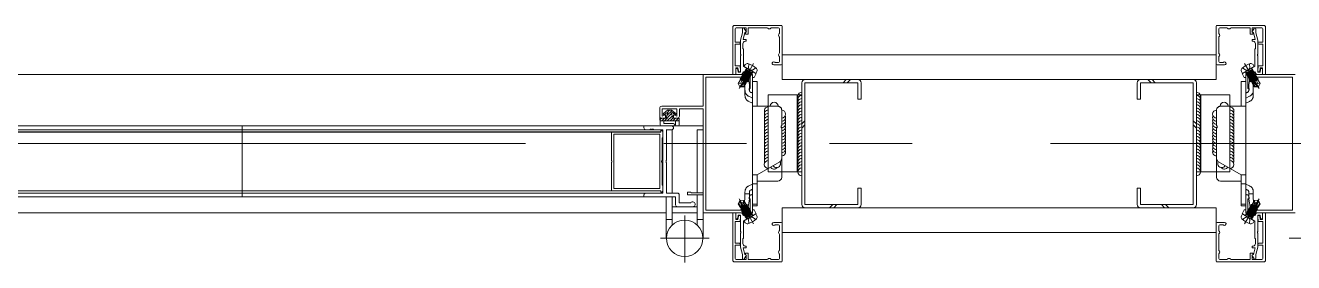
# Model space of a CAD drawing. Units: millimetres at full size. Extents: x -22551 to 92397, y -19340 to 14894.
# Drawn here: x -16657 to -16014, y -746 to -626 of the extents above; entities that cross this region are included whole.
import ezdxf

# ---------------------------------------------------------------- set-up
doc = ezdxf.new("R2010")
doc.units = ezdxf.units.MM
doc.header["$LTSCALE"] = 70
doc.linetypes.add('DASHED3', pattern=[4, 3, -1])
doc.linetypes.add('DOUBLE_CHAIN1', pattern=[8.8, 5, -1, 0.6, -0.6, 0.6, -1])
doc.layers.add('2-0_通芯', color=7, linetype='Continuous', lineweight=15)

# ---------------------------------------------------------------- blocks, each defined once
blk = doc.blocks.new('グループ部品-125')
at = {"layer": '2-0_通芯'}
for p, q in [((-16273.39, -653.2), (-16273.39, -626.2)), ((-16053.39, -653.2), (-16053.39, -626.2)), ((-16273.39, -640.7), (-16053.39, -640.7)), ((-16292.72, -646.55), (-16292.08, -645.63)), ((-16286.66, -650.05), (-16292.72, -646.55)), ((-16292.41, -649.05), (-16292.5, -649.21)), ((-16292.15, -648.6), (-16291.93, -648.98)), ((-16292.15, -648.6), (-16288.37, -649.97)), ((-16291.97, -649.05), (-16291.93, -648.98)), ((-16291.97, -649.05), (-16288.85, -650.05)), ((-16288.81, -649.97), (-16291.93, -648.98)), ((-16291.8, -647.99), (-16291.58, -648.37)), ((-16288.33, -649.9), (-16291.75, -647.92)), ((-16291.62, -648.45), (-16291.58, -648.37)), ((-16290.21, -648.81), (-16291.58, -648.37)), ((-16291.44, -647.87), (-16291.54, -648.04)), ((-16290.27, -649.31), (-16287.81, -645.05)), ((-16286.66, -650.05), (-16286.18, -649.03)), ((-16277.64, -645.7), (-16273.89, -645.7)), ((-16049.14, -645.7), (-16052.89, -645.7)), ((-16040.12, -650.05), (-16040.6, -649.03)), ((-16040.12, -650.05), (-16034.06, -646.55)), ((-16036.51, -649.31), (-16038.97, -645.05)), ((-16038.45, -649.9), (-16035.03, -647.92)), ((-16034.63, -648.6), (-16038.41, -649.97)), ((-16037.97, -649.97), (-16034.85, -648.98)), ((-16034.81, -649.05), (-16037.93, -650.05)), ((-16036.57, -648.81), (-16035.2, -648.37)), ((-16035.34, -647.87), (-16035.24, -648.04)), ((-16034.98, -647.99), (-16035.2, -648.37)), ((-16035.16, -648.45), (-16035.2, -648.37)), ((-16034.63, -648.6), (-16034.85, -648.98)), ((-16034.81, -649.05), (-16034.85, -648.98)), ((-16034.06, -646.55), (-16034.7, -645.63)), ((-16034.37, -649.05), (-16034.28, -649.21)), ((-16313.29, -650.7), (-16688.39, -650.7)), ((-16313.39, -650.7), (-16313.39, -666.7)), ((-16288.39, -650.7), (-16313.39, -650.7)), ((-16311.99, -652), (-16289.49, -652)), ((-16311.99, -719.4), (-16311.99, -652)), ((-16294.47, -653.28), (-16295.61, -655.26)), ((-16295.61, -655.26), (-16294.82, -656.89)), ((-16294.35, -654.97), (-16295.57, -655.19)), ((-16291.87, -652.08), (-16295.15, -657.77)), ((-16294.51, -652.69), (-16294.6, -652.84)), ((-16294.6, -652.84), (-16294.38, -653.22)), ((-16294.6, -652.84), (-16291.97, -653.8)), ((-16294.51, -652.69), (-16294.07, -652.69)), ((-16291.84, -653.66), (-16294.51, -652.69)), ((-16292.58, -654.37), (-16294.47, -653.28)), ((-16294.42, -653.3), (-16294.38, -653.22)), ((-16292.13, -653.94), (-16294.38, -653.22)), ((-16294.16, -652.09), (-16294.25, -652.24)), ((-16294.25, -652.24), (-16294.03, -652.62)), ((-16294.25, -652.24), (-16290.47, -653.61)), ((-16294.16, -652.09), (-16293.72, -652.09)), ((-16290.38, -653.46), (-16294.16, -652.09)), ((-16294.07, -652.69), (-16294.03, -652.62)), ((-16294.07, -652.69), (-16290.95, -653.69)), ((-16290.91, -653.61), (-16294.03, -652.62)), ((-16293.94, -655.66), (-16291.74, -653.57)), ((-16293.81, -651.48), (-16293.9, -651.63)), ((-16293.9, -651.63), (-16293.68, -652.01)), ((-16293.9, -651.63), (-16290.12, -653)), ((-16293.81, -651.48), (-16293.37, -651.48)), ((-16290.03, -652.85), (-16293.81, -651.48)), ((-16293.72, -652.09), (-16293.68, -652.01)), ((-16293.72, -652.09), (-16290.6, -653.08)), ((-16290.56, -653), (-16293.68, -652.01)), ((-16293.46, -650.87), (-16293.55, -651.02)), ((-16293.55, -651.02), (-16293.33, -651.4)), ((-16293.55, -651.02), (-16289.77, -652.4)), ((-16293.46, -650.87), (-16293.02, -650.87)), ((-16289.68, -652.25), (-16293.46, -650.87)), ((-16293.37, -651.48), (-16293.33, -651.4)), ((-16293.37, -651.48), (-16290.25, -652.47)), ((-16290.21, -652.4), (-16293.33, -651.4)), ((-16293.11, -650.27), (-16293.2, -650.42)), ((-16293.2, -650.42), (-16292.98, -650.8)), ((-16293.2, -650.42), (-16289.42, -651.79)), ((-16293.11, -650.27), (-16292.67, -650.27)), ((-16289.33, -651.64), (-16293.11, -650.27)), ((-16293.02, -650.87), (-16292.98, -650.8)), ((-16293.02, -650.87), (-16289.9, -651.87)), ((-16289.86, -651.79), (-16292.98, -650.8)), ((-16292.85, -649.81), (-16292.63, -650.19)), ((-16292.67, -650.27), (-16292.63, -650.19)), ((-16292.67, -650.27), (-16289.55, -651.26)), ((-16292.67, -653.23), (-16290.4, -652.83)), ((-16292.5, -649.21), (-16292.28, -649.58)), ((-16292.5, -649.21), (-16288.72, -650.58)), ((-16292.32, -649.66), (-16292.28, -649.58)), ((-16289.16, -650.58), (-16292.28, -649.58)), ((-16291.61, -654.93), (-16291.87, -654.78)), ((-16291.65, -654.9), (-16291.26, -654.22)), ((-16291.42, -654), (-16290.82, -654.22)), ((-16291.37, -651.21), (-16290.77, -650.17)), ((-16290.73, -654.06), (-16291.33, -653.85)), ((-16290.95, -653.69), (-16290.91, -653.61)), ((-16290.73, -654.06), (-16290.95, -653.69)), ((-16290.47, -653.61), (-16290.91, -653.61)), ((-16290.73, -654.06), (-16290.82, -654.22)), ((-16290.6, -653.08), (-16290.56, -653)), ((-16290.38, -653.46), (-16290.6, -653.08)), ((-16290.12, -653), (-16290.56, -653)), ((-16290.38, -653.46), (-16290.47, -653.61)), ((-16290.25, -652.47), (-16290.21, -652.4)), ((-16290.03, -652.85), (-16290.25, -652.47)), ((-16289.77, -652.4), (-16290.21, -652.4)), ((-16290.03, -652.85), (-16290.12, -653)), ((-16289.9, -651.87), (-16289.86, -651.79)), ((-16289.68, -652.25), (-16289.9, -651.87)), ((-16289.42, -651.79), (-16289.86, -651.79)), ((-16289.68, -652.25), (-16289.77, -652.4)), ((-16289.55, -651.26), (-16289.51, -651.18)), ((-16289.33, -651.64), (-16289.55, -651.26)), ((-16289.49, -652), (-16289.49, -657.7)), ((-16289.33, -651.64), (-16289.42, -651.79)), ((-16289.2, -650.65), (-16289.16, -650.58)), ((-16288.98, -651.03), (-16289.2, -650.65)), ((-16288.72, -650.58), (-16289.16, -650.58)), ((-16288.85, -650.05), (-16288.81, -649.97)), ((-16288.63, -650.43), (-16288.85, -650.05)), ((-16288.37, -649.97), (-16288.81, -649.97)), ((-16288.63, -650.43), (-16288.72, -650.58)), ((-16288.44, -649.6), (-16288.54, -649.77)), ((-16288.39, -659.7), (-16288.39, -650.7)), ((-16288.33, -649.9), (-16288.37, -649.97)), ((-16273.39, -653.2), (-16053.39, -653.2)), ((-16263.39, -654.8), (-16263.39, -716.6)), ((-16234.99, -653.2), (-16261.79, -653.2)), ((-16242.49, -654.8), (-16240.89, -653.2)), ((-16240.37, -654.8), (-16238.77, -653.2)), ((-16233.39, -663.2), (-16233.39, -654.8)), ((-16093.39, -663.2), (-16093.39, -654.8)), ((-16091.79, -653.2), (-16064.99, -653.2)), ((-16086.41, -654.8), (-16088.01, -653.2)), ((-16084.29, -654.8), (-16085.89, -653.2)), ((-16063.39, -654.8), (-16063.39, -716.6)), ((-16038.45, -649.9), (-16038.41, -649.97)), ((-16038.41, -649.97), (-16037.97, -649.97)), ((-16038.39, -650.7), (-16013.39, -650.7)), ((-16038.39, -659.7), (-16038.39, -650.7)), ((-16038.34, -649.6), (-16038.24, -649.77)), ((-16038.15, -650.43), (-16037.93, -650.05)), ((-16038.15, -650.43), (-16038.06, -650.58)), ((-16034.28, -649.21), (-16038.06, -650.58)), ((-16038.06, -650.58), (-16037.62, -650.58)), ((-16037.93, -650.05), (-16037.97, -649.97)), ((-16037.8, -651.03), (-16037.58, -650.65)), ((-16037.62, -650.58), (-16034.5, -649.58)), ((-16037.58, -650.65), (-16037.62, -650.58)), ((-16037.45, -651.64), (-16033.67, -650.27)), ((-16037.45, -651.64), (-16037.23, -651.26)), ((-16037.45, -651.64), (-16037.36, -651.79)), ((-16033.58, -650.42), (-16037.36, -651.79)), ((-16037.36, -651.79), (-16036.92, -651.79)), ((-16037.29, -652), (-16037.29, -657.7)), ((-16014.79, -652), (-16037.29, -652)), ((-16037.23, -651.26), (-16037.27, -651.18)), ((-16034.11, -650.27), (-16037.23, -651.26)), ((-16037.1, -652.25), (-16033.32, -650.87)), ((-16037.1, -652.25), (-16036.88, -651.87)), ((-16037.1, -652.25), (-16037.01, -652.4)), ((-16033.23, -651.02), (-16037.01, -652.4)), ((-16037.01, -652.4), (-16036.57, -652.4)), ((-16036.92, -651.79), (-16033.8, -650.8)), ((-16036.88, -651.87), (-16036.92, -651.79)), ((-16033.76, -650.87), (-16036.88, -651.87)), ((-16036.75, -652.85), (-16032.97, -651.48)), ((-16036.75, -652.85), (-16036.53, -652.47)), ((-16036.75, -652.85), (-16036.66, -653)), ((-16032.88, -651.63), (-16036.66, -653)), ((-16036.66, -653), (-16036.22, -653)), ((-16036.57, -652.4), (-16033.45, -651.4)), ((-16036.53, -652.47), (-16036.57, -652.4)), ((-16033.41, -651.48), (-16036.53, -652.47)), ((-16036.4, -653.46), (-16032.62, -652.09)), ((-16036.4, -653.46), (-16036.18, -653.08)), ((-16036.4, -653.46), (-16036.31, -653.61)), ((-16034.11, -653.23), (-16036.38, -652.83)), ((-16032.53, -652.24), (-16036.31, -653.61)), ((-16036.31, -653.61), (-16035.87, -653.61)), ((-16036.22, -653), (-16033.1, -652.01)), ((-16036.18, -653.08), (-16036.22, -653)), ((-16033.06, -652.09), (-16036.18, -653.08)), ((-16036.05, -654.06), (-16035.83, -653.69)), ((-16036.05, -654.06), (-16035.45, -653.85)), ((-16036.05, -654.06), (-16035.96, -654.22)), ((-16035.41, -651.21), (-16036.01, -650.17)), ((-16035.36, -654), (-16035.96, -654.22)), ((-16035.87, -653.61), (-16032.75, -652.62)), ((-16035.83, -653.69), (-16035.87, -653.61)), ((-16032.71, -652.69), (-16035.83, -653.69)), ((-16035.13, -654.9), (-16035.52, -654.22)), ((-16035.17, -654.93), (-16034.91, -654.78)), ((-16032.84, -655.66), (-16035.04, -653.57)), ((-16034.94, -653.66), (-16032.27, -652.69)), ((-16034.91, -652.08), (-16031.62, -657.77)), ((-16032.18, -652.84), (-16034.8, -653.8)), ((-16034.65, -653.94), (-16032.4, -653.22)), ((-16034.28, -649.21), (-16034.5, -649.58)), ((-16034.46, -649.66), (-16034.5, -649.58)), ((-16034.2, -654.37), (-16032.31, -653.28)), ((-16033.93, -649.81), (-16034.15, -650.19)), ((-16034.11, -650.27), (-16034.15, -650.19)), ((-16033.67, -650.27), (-16034.11, -650.27)), ((-16033.58, -650.42), (-16033.8, -650.8)), ((-16033.76, -650.87), (-16033.8, -650.8)), ((-16033.32, -650.87), (-16033.76, -650.87)), ((-16033.67, -650.27), (-16033.58, -650.42)), ((-16033.23, -651.02), (-16033.45, -651.4)), ((-16033.41, -651.48), (-16033.45, -651.4)), ((-16032.97, -651.48), (-16033.41, -651.48)), ((-16033.32, -650.87), (-16033.23, -651.02)), ((-16032.88, -651.63), (-16033.1, -652.01)), ((-16033.06, -652.09), (-16033.1, -652.01)), ((-16032.62, -652.09), (-16033.06, -652.09)), ((-16032.97, -651.48), (-16032.88, -651.63)), ((-16032.53, -652.24), (-16032.75, -652.62)), ((-16032.71, -652.69), (-16032.75, -652.62)), ((-16032.27, -652.69), (-16032.71, -652.69)), ((-16032.62, -652.09), (-16032.53, -652.24)), ((-16032.43, -654.97), (-16031.2, -655.19)), ((-16032.18, -652.84), (-16032.4, -653.22)), ((-16032.36, -653.3), (-16032.4, -653.22)), ((-16032.31, -653.28), (-16031.17, -655.26)), ((-16032.27, -652.69), (-16032.18, -652.84)), ((-16031.17, -655.26), (-16031.96, -656.89)), ((-16014.79, -719.4), (-16014.79, -652)), ((-16293.94, -655.66), (-16294.82, -656.89)), ((-16294.56, -657.04), (-16294.82, -656.89)), ((-16294.38, -656.72), (-16294.56, -657.04)), ((-16292.75, -656.91), (-16294.56, -657.04)), ((-16292.92, -656.59), (-16294.38, -656.72)), ((-16290.04, -657.7), (-16290.04, -658.57)), ((-16289.49, -657.7), (-16290.04, -657.7)), ((-16290.04, -658.57), (-16289.39, -659.7)), ((-16289.39, -659.7), (-16288.39, -659.7)), ((-16263.39, -700.02), (-16263.39, -661.02)), ((-16063.39, -700.02), (-16063.39, -661.02)), ((-16037.39, -659.7), (-16038.39, -659.7)), ((-16036.74, -658.57), (-16037.39, -659.7)), ((-16037.29, -657.7), (-16036.74, -657.7)), ((-16036.74, -657.7), (-16036.74, -658.57)), ((-16034.02, -656.91), (-16032.22, -657.04)), ((-16033.86, -656.59), (-16032.4, -656.72)), ((-16032.84, -655.66), (-16031.96, -656.89)), ((-16032.4, -656.72), (-16032.22, -657.04)), ((-16032.22, -657.04), (-16031.96, -656.89)), ((-16335.39, -667.7), (-16335.39, -671.7)), ((-16313.39, -666.7), (-16334.39, -666.7)), ((-16334.09, -668), (-16326.69, -668)), ((-16334.09, -671.7), (-16334.09, -668)), ((-16326.69, -668), (-16326.69, -671.7)), ((-16325.39, -668), (-16313.39, -668)), ((-16325.39, -671.7), (-16325.39, -668)), ((-16313.39, -668), (-16313.39, -710.6)), ((-16288.39, -663), (-16288.39, -662.7)), ((-16038.39, -663), (-16038.39, -662.7)), ((-16335.39, -673.7), (-16335.39, -671.7)), ((-16332.19, -672.7), (-16335.19, -672.7)), ((-16334.4, -672.7), (-16335.19, -673.49)), ((-16335.19, -672.7), (-16335.19, -676.2)), ((-16335.19, -674.1), (-16325.59, -674.1)), ((-16332.99, -672.7), (-16334.39, -674.1)), ((-16334.39, -672.7), (-16332.39, -672.7)), ((-16332.39, -671.08), (-16334.09, -671.7)), ((-16333.48, -670.37), (-16331.39, -668.7)), ((-16333.39, -675.3), (-16333.39, -674.1)), ((-16331.85, -670.05), (-16333.13, -670.86)), ((-16329.35, -670.48), (-16332.97, -674.1)), ((-16332.39, -672.7), (-16332.39, -671.08)), ((-16332.19, -672.7), (-16331.41, -670.4)), ((-16329.16, -668.88), (-16331.78, -671.5)), ((-16330.4, -668.7), (-16331.7, -670)), ((-16328.99, -671.53), (-16331.56, -674.1)), ((-16329.39, -668.7), (-16331.39, -668.7)), ((-16328.63, -672.59), (-16330.14, -674.1)), ((-16327.3, -670.37), (-16329.39, -668.7)), ((-16328.93, -670.05), (-16327.65, -670.86)), ((-16328.38, -669.51), (-16328.92, -670.05)), ((-16327.33, -672.7), (-16328.73, -674.1)), ((-16328.39, -671.08), (-16328.39, -672.7)), ((-16326.69, -671.7), (-16328.39, -671.08)), ((-16328.39, -672.7), (-16326.39, -672.7)), ((-16327.59, -670.14), (-16328.05, -670.6)), ((-16327.39, -674.1), (-16327.39, -676.2)), ((-16325.91, -672.7), (-16327.31, -674.1)), ((-16325.59, -673.79), (-16325.9, -674.1)), ((-16325.59, -676.2), (-16325.59, -672.7)), ((-16263.39, -675.7), (-16261.79, -674.1)), ((-16063.39, -675.7), (-16064.99, -674.1)), ((-16313.39, -676.7), (-16688.39, -676.7)), ((-16334.19, -678.65), (-16688.39, -678.65)), ((-16334.93, -679.7), (-16688.39, -679.7)), ((-16335.19, -679.85), (-16688.39, -679.85)), ((-16546.99, -676.7), (-16546.99, -712.7)), ((-16343.09, -676.7), (-16546.89, -676.7)), ((-16359.89, -679.85), (-16359.89, -694.4)), ((-16334.89, -679.85), (-16359.89, -679.85)), ((-16358.69, -680.95), (-16335.39, -680.95)), ((-16358.69, -708.45), (-16358.69, -680.95)), ((-16335.39, -680.95), (-16335.39, -708.45)), ((-16334.89, -679.05), (-16334.89, -679.85)), ((-16334.39, -679.05), (-16334.89, -679.05)), ((-16328.49, -676.7), (-16334.69, -676.7)), ((-16333.89, -679.55), (-16334.39, -679.05)), ((-16333.89, -682.55), (-16333.89, -679.55)), ((-16333.19, -675.5), (-16328.49, -675.5)), ((-16329.09, -678.7), (-16332.09, -678.7)), ((-16329.09, -678.7), (-16329.09, -710.9)), ((-16326.89, -676.7), (-16326.09, -676.7)), ((-16316.39, -678.7), (-16316.39, -710.6)), ((-16313.39, -678.7), (-16316.39, -678.7)), ((-16313.39, -733.7), (-16313.39, -676.7)), ((-16273.59, -677.91), (-16273.59, -693.18)), ((-16263.39, -677.82), (-16261.79, -676.22)), ((-16063.39, -677.82), (-16064.99, -676.22)), ((-16053.19, -677.91), (-16053.19, -693.18)), ((-16334.19, -682.85), (-16333.89, -682.55)), ((-16334.19, -694.4), (-16334.19, -682.85)), ((-16359.89, -694.4), (-16359.59, -694.4)), ((-16359.89, -695), (-16359.89, -709.55)), ((-16359.59, -695), (-16359.89, -695)), ((-16359.59, -694.4), (-16359.59, -695)), ((-16334.49, -694.4), (-16334.19, -694.4)), ((-16334.49, -695), (-16334.49, -694.4)), ((-16334.19, -695), (-16334.49, -695)), ((-16334.19, -706.55), (-16334.19, -695)), ((-16333.89, -706.85), (-16334.19, -706.55)), ((-16333.89, -709.85), (-16333.89, -706.85)), ((-16288.39, -701.4), (-16288.39, -701.7)), ((-16038.39, -701.4), (-16038.39, -701.7)), ((-16335.19, -709.55), (-16688.39, -709.55)), ((-16335.19, -709.7), (-16688.39, -709.7)), ((-16688.39, -710.75), (-16334.19, -710.75)), ((-16688.39, -712.7), (-16332.09, -712.7)), ((-16343.09, -712.7), (-16546.89, -712.7)), ((-16359.89, -709.55), (-16334.89, -709.55)), ((-16335.39, -708.45), (-16358.69, -708.45)), ((-16334.89, -709.55), (-16334.89, -710.35)), ((-16334.89, -710.35), (-16334.39, -710.35)), ((-16334.39, -710.35), (-16333.89, -709.85)), ((-16332.09, -712.7), (-16332.09, -733.7)), ((-16329.09, -712.7), (-16329.09, -726.97)), ((-16321.39, -710.3), (-16321.39, -711.7)), ((-16319.69, -710.3), (-16321.39, -710.3)), ((-16321.39, -711.7), (-16313.39, -711.7)), ((-16319.39, -710.6), (-16319.69, -710.3)), ((-16313.39, -710.6), (-16319.39, -710.6)), ((-16316.39, -711.7), (-16316.39, -726.97)), ((-16313.39, -711.7), (-16313.39, -720.7)), ((-16289.39, -711.7), (-16290.04, -712.83)), ((-16290.04, -712.83), (-16290.04, -713.7)), ((-16288.39, -711.35), (-16289.89, -712.06)), ((-16288.39, -711.7), (-16289.39, -711.7)), ((-16288.39, -708.77), (-16289.31, -709.2)), ((-16288.39, -712.18), (-16288.39, -711.47)), ((-16288.39, -720.7), (-16288.39, -711.7)), ((-16286.09, -708.7), (-16286.09, -716.3)), ((-16040.69, -708.7), (-16040.69, -716.3)), ((-16038.39, -708.77), (-16037.47, -709.2)), ((-16038.39, -711.35), (-16036.89, -712.06)), ((-16038.39, -712.18), (-16038.39, -711.47)), ((-16038.39, -711.7), (-16037.39, -711.7)), ((-16038.39, -720.7), (-16038.39, -711.7)), ((-16037.39, -711.7), (-16036.74, -712.83)), ((-16036.74, -712.83), (-16036.74, -713.7)), ((-16318.65, -717.7), (-16326.4, -717.7)), ((-16289.49, -719.4), (-16311.99, -719.4)), ((-16295.61, -716.14), (-16294.82, -714.52)), ((-16295.26, -716.16), (-16294.64, -714.83)), ((-16291.87, -719.32), (-16295.15, -713.64)), ((-16294.82, -714.52), (-16294.56, -714.37)), ((-16294.64, -714.83), (-16294.82, -714.52)), ((-16293.94, -715.74), (-16294.56, -714.37)), ((-16292.75, -714.49), (-16294.56, -714.37)), ((-16294.47, -718.12), (-16294.21, -717.97)), ((-16294.43, -718.1), (-16294.03, -718.79)), ((-16293.76, -718.75), (-16294.25, -719.16)), ((-16294.16, -719.32), (-16294.25, -719.16)), ((-16294.16, -719.32), (-16293.67, -718.9)), ((-16294.16, -719.32), (-16293.72, -719.32)), ((-16293.94, -715.74), (-16293.23, -718.69)), ((-16290.82, -717.19), (-16293.9, -719.77)), ((-16293.9, -719.77), (-16293.68, -719.39)), ((-16293.81, -719.92), (-16293.9, -719.77)), ((-16293.81, -719.92), (-16290.73, -717.34)), ((-16291.3, -717.11), (-16293.72, -719.32)), ((-16293.72, -719.32), (-16293.68, -719.39)), ((-16293.68, -719.39), (-16291.26, -717.19)), ((-16290.47, -717.79), (-16293.55, -720.38)), ((-16293.5, -717.56), (-16291.61, -716.47)), ((-16293.46, -720.53), (-16290.38, -717.94)), ((-16290.95, -717.72), (-16293.37, -719.92)), ((-16293.35, -718.17), (-16291.61, -716.58)), ((-16293.33, -720), (-16290.91, -717.79)), ((-16291.17, -716.58), (-16293.31, -718.37)), ((-16293.26, -718.56), (-16291.08, -716.73)), ((-16290.12, -718.4), (-16293.2, -720.98)), ((-16293.13, -715.74), (-16292.72, -714.56)), ((-16293.11, -721.13), (-16290.03, -718.55)), ((-16290.6, -718.32), (-16293.02, -720.53)), ((-16290.71, -718.57), (-16292.98, -718.17)), ((-16292.98, -720.6), (-16290.56, -718.4)), ((-16289.77, -719), (-16292.85, -721.59)), ((-16292.76, -721.74), (-16289.68, -719.16)), ((-16291.61, -716.47), (-16292.75, -714.49)), ((-16290.25, -718.93), (-16292.67, -721.13)), ((-16292.63, -721.21), (-16290.21, -719)), ((-16289.9, -719.53), (-16292.32, -721.74)), ((-16291.65, -716.5), (-16291.61, -716.58)), ((-16291.17, -716.58), (-16291.61, -716.58)), ((-16291.08, -716.73), (-16291.3, -717.11)), ((-16291.3, -717.11), (-16291.26, -717.19)), ((-16290.82, -717.19), (-16291.26, -717.19)), ((-16291.08, -716.73), (-16291.17, -716.58)), ((-16290.73, -717.34), (-16290.95, -717.72)), ((-16290.95, -717.72), (-16290.91, -717.79)), ((-16290.47, -717.79), (-16290.91, -717.79)), ((-16290.73, -717.34), (-16290.82, -717.19)), ((-16290.38, -717.94), (-16290.6, -718.32)), ((-16290.6, -718.32), (-16290.56, -718.4)), ((-16290.12, -718.4), (-16290.56, -718.4)), ((-16290.38, -717.94), (-16290.47, -717.79)), ((-16290.03, -718.55), (-16290.25, -718.93)), ((-16290.25, -718.93), (-16290.21, -719)), ((-16289.77, -719), (-16290.21, -719)), ((-16290.03, -718.55), (-16290.12, -718.4)), ((-16290.04, -713.7), (-16289.49, -713.7)), ((-16289.68, -719.16), (-16289.9, -719.53)), ((-16289.9, -719.53), (-16289.86, -719.61)), ((-16289.42, -719.61), (-16289.86, -719.61)), ((-16289.68, -719.16), (-16289.77, -719)), ((-16289.49, -713.7), (-16289.49, -719.4)), ((-16273.39, -718.2), (-16273.39, -745.2)), ((-16273.39, -718.2), (-16053.39, -718.2)), ((-16261.79, -718.2), (-16234.99, -718.2)), ((-16249.32, -718.2), (-16247.72, -716.6)), ((-16247.2, -718.2), (-16245.6, -716.6)), ((-16064.99, -718.2), (-16091.79, -718.2)), ((-16079.58, -718.2), (-16081.18, -716.6)), ((-16077.46, -718.2), (-16079.06, -716.6)), ((-16053.39, -718.2), (-16053.39, -745.2)), ((-16037.36, -719.61), (-16036.92, -719.61)), ((-16037.29, -713.7), (-16037.29, -719.4)), ((-16036.74, -713.7), (-16037.29, -713.7)), ((-16037.29, -719.4), (-16014.79, -719.4)), ((-16037.1, -719.16), (-16037.01, -719)), ((-16037.1, -719.16), (-16036.88, -719.53)), ((-16034.02, -721.74), (-16037.1, -719.16)), ((-16037.01, -719), (-16036.57, -719)), ((-16037.01, -719), (-16033.93, -721.59)), ((-16036.88, -719.53), (-16036.92, -719.61)), ((-16036.88, -719.53), (-16034.46, -721.74)), ((-16036.75, -718.55), (-16036.66, -718.4)), ((-16036.75, -718.55), (-16036.53, -718.93)), ((-16033.67, -721.13), (-16036.75, -718.55)), ((-16036.66, -718.4), (-16036.22, -718.4)), ((-16036.66, -718.4), (-16033.58, -720.98)), ((-16036.53, -718.93), (-16036.57, -719)), ((-16034.15, -721.21), (-16036.57, -719)), ((-16036.53, -718.93), (-16034.11, -721.13)), ((-16036.4, -717.94), (-16036.31, -717.79)), ((-16036.4, -717.94), (-16036.18, -718.32)), ((-16033.32, -720.53), (-16036.4, -717.94)), ((-16036.31, -717.79), (-16035.87, -717.79)), ((-16036.31, -717.79), (-16033.23, -720.38)), ((-16036.18, -718.32), (-16036.22, -718.4)), ((-16033.8, -720.6), (-16036.22, -718.4)), ((-16036.18, -718.32), (-16033.76, -720.53)), ((-16036.07, -718.57), (-16033.8, -718.17)), ((-16036.05, -717.34), (-16035.96, -717.19)), ((-16036.05, -717.34), (-16035.83, -717.72)), ((-16032.97, -719.92), (-16036.05, -717.34)), ((-16035.96, -717.19), (-16035.52, -717.19)), ((-16035.96, -717.19), (-16032.88, -719.77)), ((-16035.83, -717.72), (-16035.87, -717.79)), ((-16033.45, -720), (-16035.87, -717.79)), ((-16035.83, -717.72), (-16033.41, -719.92)), ((-16035.7, -716.73), (-16035.61, -716.58)), ((-16035.7, -716.73), (-16035.48, -717.11)), ((-16033.52, -718.56), (-16035.7, -716.73)), ((-16035.61, -716.58), (-16035.17, -716.58)), ((-16035.61, -716.58), (-16033.47, -718.37)), ((-16035.48, -717.11), (-16035.52, -717.19)), ((-16033.1, -719.39), (-16035.52, -717.19)), ((-16035.48, -717.11), (-16033.06, -719.32)), ((-16035.17, -716.47), (-16034.02, -714.49)), ((-16033.28, -717.56), (-16035.17, -716.47)), ((-16035.13, -716.5), (-16035.17, -716.58)), ((-16033.42, -718.17), (-16035.17, -716.58)), ((-16034.91, -719.32), (-16031.62, -713.64)), ((-16033.65, -715.74), (-16034.06, -714.56)), ((-16034.02, -714.49), (-16032.22, -714.37)), ((-16032.84, -715.74), (-16033.55, -718.69)), ((-16032.62, -719.32), (-16033.11, -718.9)), ((-16033.06, -719.32), (-16033.1, -719.39)), ((-16032.88, -719.77), (-16033.1, -719.39)), ((-16032.62, -719.32), (-16033.06, -719.32)), ((-16033.02, -718.75), (-16032.53, -719.16)), ((-16032.97, -719.92), (-16032.88, -719.77)), ((-16032.84, -715.74), (-16032.22, -714.37)), ((-16032.35, -718.1), (-16032.75, -718.79)), ((-16032.62, -719.32), (-16032.53, -719.16)), ((-16032.31, -718.12), (-16032.57, -717.97)), ((-16031.96, -714.52), (-16032.22, -714.37)), ((-16032.14, -714.83), (-16031.96, -714.52)), ((-16031.52, -716.16), (-16032.14, -714.83)), ((-16031.17, -716.14), (-16031.96, -714.52)), ((-16332.09, -720.7), (-16688.39, -720.7)), ((-16316.39, -720.7), (-16329.09, -720.7)), ((-16313.39, -720.7), (-16288.39, -720.7)), ((-16293.81, -719.92), (-16293.37, -719.92)), ((-16293.55, -720.38), (-16293.33, -720)), ((-16293.46, -720.53), (-16293.55, -720.38)), ((-16293.46, -720.53), (-16293.02, -720.53)), ((-16293.37, -719.92), (-16293.33, -720)), ((-16293.2, -720.98), (-16292.98, -720.6)), ((-16293.11, -721.13), (-16293.2, -720.98)), ((-16293.11, -721.13), (-16292.67, -721.13)), ((-16293.02, -720.53), (-16292.98, -720.6)), ((-16292.85, -721.59), (-16292.63, -721.21)), ((-16292.76, -721.74), (-16292.85, -721.59)), ((-16292.76, -721.74), (-16292.32, -721.74)), ((-16292.72, -724.85), (-16286.66, -721.35)), ((-16292.72, -724.85), (-16292.08, -725.77)), ((-16292.67, -721.13), (-16292.63, -721.21)), ((-16292.41, -722.35), (-16291.97, -722.35)), ((-16292.32, -721.74), (-16292.28, -721.82)), ((-16289.07, -720.22), (-16292.15, -722.8)), ((-16292.15, -722.8), (-16291.93, -722.42)), ((-16292.06, -722.95), (-16292.15, -722.8)), ((-16292.06, -722.95), (-16291.62, -722.95)), ((-16291.97, -722.35), (-16291.93, -722.42)), ((-16291.93, -722.42), (-16289.51, -720.22)), ((-16288.72, -720.82), (-16291.8, -723.41)), ((-16291.8, -723.41), (-16291.58, -723.03)), ((-16291.75, -723.48), (-16291.8, -723.41)), ((-16291.75, -723.48), (-16288.33, -721.5)), ((-16289.2, -720.75), (-16291.62, -722.95)), ((-16291.62, -722.95), (-16291.58, -723.03)), ((-16291.58, -723.03), (-16289.16, -720.82)), ((-16291.44, -723.53), (-16291.54, -723.36)), ((-16291.37, -720.19), (-16290.77, -721.23)), ((-16290.27, -722.09), (-16287.81, -726.35)), ((-16289.87, -722.39), (-16288.81, -721.43)), ((-16289.55, -720.14), (-16289.51, -720.22)), ((-16289.07, -720.22), (-16289.51, -720.22)), ((-16289.2, -720.75), (-16289.16, -720.82)), ((-16288.72, -720.82), (-16289.16, -720.82)), ((-16288.98, -720.37), (-16289.07, -720.22)), ((-16288.85, -721.35), (-16288.81, -721.43)), ((-16288.37, -721.43), (-16288.81, -721.43)), ((-16288.44, -721.8), (-16288.54, -721.63)), ((-16286.66, -721.35), (-16286.18, -722.37)), ((-16277.64, -725.7), (-16273.89, -725.7)), ((-16049.14, -725.7), (-16052.89, -725.7)), ((-16040.12, -721.35), (-16040.6, -722.37)), ((-16034.06, -724.85), (-16040.12, -721.35)), ((-16036.51, -722.09), (-16038.97, -726.35)), ((-16035.03, -723.48), (-16038.45, -721.5)), ((-16038.41, -721.43), (-16037.97, -721.43)), ((-16013.39, -720.7), (-16038.39, -720.7)), ((-16038.34, -721.8), (-16038.24, -721.63)), ((-16038.06, -720.82), (-16037.62, -720.82)), ((-16038.06, -720.82), (-16034.98, -723.41)), ((-16037.93, -721.35), (-16037.97, -721.43)), ((-16036.91, -722.39), (-16037.97, -721.43)), ((-16037.8, -720.37), (-16037.71, -720.22)), ((-16037.71, -720.22), (-16037.27, -720.22)), ((-16037.71, -720.22), (-16034.63, -722.8)), ((-16037.58, -720.75), (-16037.62, -720.82)), ((-16035.2, -723.03), (-16037.62, -720.82)), ((-16037.58, -720.75), (-16035.16, -722.95)), ((-16037.23, -720.14), (-16037.27, -720.22)), ((-16034.85, -722.42), (-16037.27, -720.22)), ((-16035.41, -720.19), (-16036.01, -721.23)), ((-16035.34, -723.53), (-16035.24, -723.36)), ((-16035.16, -722.95), (-16035.2, -723.03)), ((-16034.98, -723.41), (-16035.2, -723.03)), ((-16034.72, -722.95), (-16035.16, -722.95)), ((-16035.03, -723.48), (-16034.98, -723.41)), ((-16034.81, -722.35), (-16034.85, -722.42)), ((-16034.63, -722.8), (-16034.85, -722.42)), ((-16034.37, -722.35), (-16034.81, -722.35)), ((-16034.72, -722.95), (-16034.63, -722.8)), ((-16034.06, -724.85), (-16034.7, -725.77)), ((-16034.46, -721.74), (-16034.5, -721.82)), ((-16034.02, -721.74), (-16034.46, -721.74)), ((-16034.11, -721.13), (-16034.15, -721.21)), ((-16033.93, -721.59), (-16034.15, -721.21)), ((-16033.67, -721.13), (-16034.11, -721.13)), ((-16034.02, -721.74), (-16033.93, -721.59)), ((-16033.76, -720.53), (-16033.8, -720.6)), ((-16033.58, -720.98), (-16033.8, -720.6)), ((-16033.32, -720.53), (-16033.76, -720.53)), ((-16033.67, -721.13), (-16033.58, -720.98)), ((-16033.41, -719.92), (-16033.45, -720)), ((-16033.23, -720.38), (-16033.45, -720)), ((-16032.97, -719.92), (-16033.41, -719.92)), ((-16033.32, -720.53), (-16033.23, -720.38)), ((-16273.39, -730.7), (-16053.39, -730.7))]:
    blk.add_line(p, q, dxfattribs=at)
at = {"layer": '2-0_通芯', "linetype": 'DASHED3'}
for p, q in [((-16292.42, -654.64), (-16290.15, -654.24)), ((-16289.89, -655.74), (-16290.4, -652.83)), ((-16288.39, -654.2), (-16288.39, -717.2)), ((-16038.39, -654.2), (-16038.39, -717.2)), ((-16036.89, -655.74), (-16036.38, -652.83)), ((-16034.36, -654.64), (-16036.62, -654.24)), ((-16292.19, -661.3), (-16292.19, -658.76)), ((-16290.3, -661.69), (-16288.39, -662.6)), ((-16289.89, -658.71), (-16289.89, -655.74)), ((-16288.39, -660.05), (-16289.32, -659.61)), ((-16280.39, -661.02), (-16280.39, -700.02)), ((-16263.39, -661.02), (-16280.39, -661.02)), ((-16265.69, -700.02), (-16265.69, -661.02)), ((-16063.39, -661.02), (-16046.39, -661.02)), ((-16061.09, -700.02), (-16061.09, -661.02)), ((-16046.39, -661.02), (-16046.39, -700.02)), ((-16038.39, -660.05), (-16037.46, -659.61)), ((-16036.48, -661.69), (-16038.39, -662.6)), ((-16036.89, -658.71), (-16036.89, -655.74)), ((-16034.59, -661.3), (-16034.59, -658.76)), ((-16290.28, -664.29), (-16288.39, -665.17)), ((-16288.39, -666.7), (-16275.59, -666.7)), ((-16038.39, -666.7), (-16051.19, -666.7)), ((-16036.49, -664.29), (-16038.39, -665.17)), ((-16273.59, -668.7), (-16273.59, -676.49)), ((-16053.19, -668.7), (-16053.19, -676.49)), ((-16273.59, -702.7), (-16273.59, -693.18)), ((-16053.19, -702.7), (-16053.19, -693.18)), ((-16280.39, -700.02), (-16263.39, -700.02)), ((-16046.39, -700.02), (-16063.39, -700.02)), ((-16290.28, -707.11), (-16288.39, -706.23)), ((-16286.09, -706.06), (-16288.39, -706.06)), ((-16286.09, -701.55), (-16286.09, -717.2)), ((-16286.09, -704.7), (-16275.59, -704.7)), ((-16040.69, -704.7), (-16051.19, -704.7)), ((-16040.69, -701.55), (-16040.69, -717.2)), ((-16040.69, -706.06), (-16038.39, -706.06)), ((-16036.49, -707.11), (-16038.39, -706.23)), ((-16292.19, -710.1), (-16292.19, -713.7)), ((-16292.19, -711.18), (-16289.89, -711.18)), ((-16289.89, -710.1), (-16289.89, -713.9)), ((-16036.89, -710.1), (-16036.89, -713.9)), ((-16034.59, -711.18), (-16036.89, -711.18)), ((-16034.59, -710.1), (-16034.59, -713.7)), ((-16292.19, -713.7), (-16292.98, -718.17)), ((-16289.89, -713.9), (-16290.71, -718.57)), ((-16286.09, -716.3), (-16288.39, -716.3)), ((-16286.09, -717.2), (-16288.39, -717.2)), ((-16040.69, -716.3), (-16038.39, -716.3)), ((-16040.69, -717.2), (-16038.39, -717.2)), ((-16036.89, -713.9), (-16036.07, -718.57)), ((-16034.59, -713.7), (-16033.8, -718.17)), ((-16322.74, -722.12), (-16322.74, -746.04)), ((-16310.39, -733.7), (-16334.95, -733.7)), ((-16016.39, -733.7), (-15991.82, -733.7))]:
    blk.add_line(p, q, dxfattribs=at)
at = {"layer": '2-0_通芯', "linetype": 'DOUBLE_CHAIN1'}
blk.add_line((-19833.39, -685.7), (-14195.09, -685.7), dxfattribs=at)
at = {"layer": '2-0_通芯'}
for points in [[(-16273.89, -625.7), (-16297.89, -625.7), (-16298.39, -626.2)], [(-16298.39, -626.2), (-16298.39, -650.7), (-16293.84, -650.7)], [(-16294.99, -634.2), (-16297.09, -634.2), (-16297.09, -627.5)], [(-16296.59, -627), (-16291.59, -627), (-16291.59, -629.03), (-16291.99, -629.6), (-16291.99, -630.1), (-16290.59, -630.1), (-16290.59, -627), (-16280.91, -627), (-16280.68, -627.12)], [(-16294.49, -640.24), (-16294.49, -633.19), (-16293.49, -629.46), (-16293.49, -627.5)], [(-16292.56, -627.25), (-16291.43, -629.19), (-16292.23, -629.41), (-16293.14, -632.8), (-16292.09, -632.8)], [(-16279.1, -627.12), (-16278.86, -627), (-16275.19, -627)], [(-16274.69, -627.5), (-16274.69, -629.68), (-16274.8, -629.91)], [(-16052.89, -625.7), (-16028.89, -625.7), (-16028.39, -626.2)], [(-16052.09, -627.5), (-16052.09, -629.68), (-16051.97, -629.91)], [(-16047.68, -627.12), (-16047.91, -627), (-16051.59, -627)], [(-16030.19, -627), (-16035.19, -627), (-16035.19, -629.03), (-16034.79, -629.6), (-16034.79, -630.1), (-16036.19, -630.1), (-16036.19, -627), (-16045.86, -627), (-16046.1, -627.12)], [(-16034.22, -627.25), (-16035.34, -629.19), (-16034.54, -629.41), (-16033.64, -632.8), (-16034.69, -632.8)], [(-16032.29, -640.24), (-16032.29, -633.19), (-16033.29, -629.46), (-16033.29, -627.5)], [(-16028.39, -626.2), (-16028.39, -650.7), (-16032.94, -650.7)], [(-16031.79, -634.2), (-16029.69, -634.2), (-16029.69, -627.5)], [(-16294.49, -648.76), (-16294.71, -646.2), (-16297.09, -646.2), (-16297.09, -635.2), (-16294.99, -635.2)], [(-16293.29, -635), (-16293.29, -637.4), (-16292.99, -637.7), (-16292.99, -646.4), (-16290.08, -648.08), (-16289.98, -648.28), (-16289.51, -648.55), (-16289.29, -648.54), (-16286.48, -650.16), (-16287.6, -652.1), (-16288.39, -652.1), (-16288.39, -650.7), (-16290.54, -650.7), (-16293.01, -649.27), (-16293.84, -650.7)], [(-16274.8, -631.49), (-16274.69, -631.73), (-16274.69, -639.68), (-16274.8, -639.91)], [(-16051.97, -631.49), (-16052.09, -631.73), (-16052.09, -639.68), (-16051.97, -639.91)], [(-16033.49, -635), (-16033.49, -637.4), (-16033.79, -637.7), (-16033.79, -646.4), (-16036.7, -648.08), (-16036.8, -648.28), (-16037.27, -648.55), (-16037.49, -648.54), (-16040.3, -650.16), (-16039.18, -652.1), (-16038.39, -652.1), (-16038.39, -650.7), (-16036.24, -650.7), (-16033.77, -649.27), (-16032.94, -650.7)], [(-16032.29, -648.76), (-16032.06, -646.2), (-16029.69, -646.2), (-16029.69, -635.2), (-16031.79, -635.2)], [(-16295.9, -647.91), (-16295.62, -649.5), (-16294.49, -649.5), (-16294.49, -641.16), (-16294.37, -640.98), (-16294.37, -640.43), (-16294.49, -640.24)], [(-16274.8, -641.49), (-16274.69, -641.73), (-16274.69, -644)], [(-16051.97, -641.49), (-16052.09, -641.73), (-16052.09, -644)], [(-16030.88, -647.91), (-16031.16, -649.5), (-16032.29, -649.5), (-16032.29, -641.16), (-16032.41, -640.98), (-16032.41, -640.43), (-16032.29, -640.24)], [(-16296.89, -650.7), (-16296.89, -647.3), (-16295.76, -647.3), (-16295.48, -648.89)], [(-16288.63, -650.43), (-16292.41, -649.05), (-16291.97, -649.05)], [(-16288.75, -649.65), (-16292.06, -648.45), (-16292.15, -648.6)], [(-16292.06, -648.45), (-16291.62, -648.45), (-16289.87, -649.01)], [(-16291.75, -647.92), (-16291.8, -647.99), (-16291.33, -648.16)], [(-16290.28, -645.23), (-16290.41, -647.25), (-16289.72, -648.35)], [(-16286.73, -647.28), (-16288.42, -648.4), (-16289.72, -648.35)], [(-16275.19, -644.5), (-16276.9, -644.5), (-16277.11, -644.41)], [(-16051.59, -644.5), (-16049.87, -644.5), (-16049.66, -644.41)], [(-16040.05, -647.28), (-16038.36, -648.4), (-16037.06, -648.35)], [(-16038.15, -650.43), (-16034.37, -649.05), (-16034.81, -649.05)], [(-16038.03, -649.65), (-16034.72, -648.45), (-16034.63, -648.6)], [(-16036.5, -645.23), (-16036.37, -647.25), (-16037.06, -648.35)], [(-16034.72, -648.45), (-16035.16, -648.45), (-16036.91, -649.01)], [(-16035.03, -647.92), (-16034.98, -647.99), (-16035.45, -648.16)], [(-16029.89, -650.7), (-16029.89, -647.3), (-16031.02, -647.3), (-16031.3, -648.89)], [(-16294.38, -656.72), (-16291.34, -653.87), (-16292.92, -656.59)], [(-16293.99, -655.75), (-16294.35, -654.97), (-16293.77, -653.68)], [(-16291.61, -654.93), (-16292.75, -656.91), (-16292.92, -656.59)], [(-16288.98, -651.03), (-16292.76, -649.66), (-16292.85, -649.81), (-16289.07, -651.18)], [(-16292.76, -649.66), (-16292.32, -649.66), (-16289.2, -650.65)], [(-16288.98, -651.03), (-16289.07, -651.18), (-16289.51, -651.18), (-16292.63, -650.19)], [(-16290.82, -654.22), (-16291.26, -654.22), (-16291.5, -654.14)], [(-16233.39, -716.6), (-16233.39, -708.2), (-16234.99, -708.2), (-16234.99, -716.6), (-16261.79, -716.6), (-16261.79, -654.8), (-16234.99, -654.8), (-16234.99, -663.2), (-16233.39, -663.2)], [(-16093.39, -716.6), (-16093.39, -708.2), (-16091.79, -708.2), (-16091.79, -716.6), (-16064.99, -716.6), (-16064.99, -654.8), (-16091.79, -654.8), (-16091.79, -663.2), (-16093.39, -663.2)], [(-16037.8, -651.03), (-16034.02, -649.66), (-16033.93, -649.81), (-16037.71, -651.18)], [(-16037.8, -651.03), (-16037.71, -651.18), (-16037.27, -651.18), (-16034.15, -650.19)], [(-16034.02, -649.66), (-16034.46, -649.66), (-16037.58, -650.65)], [(-16035.96, -654.22), (-16035.52, -654.22), (-16035.28, -654.14)], [(-16032.4, -656.72), (-16035.43, -653.87), (-16033.86, -656.59)], [(-16035.17, -654.93), (-16034.02, -656.91), (-16033.86, -656.59)], [(-16032.79, -655.75), (-16032.43, -654.97), (-16033.01, -653.68)], [(-16325.59, -672.7), (-16328.59, -672.7), (-16329.37, -670.4)], [(-16343.4, -677.63), (-16343.4, -676.7), (-16329.36, -676.7)], [(-16342.4, -710.77), (-16333.9, -710.77), (-16333.9, -678.63), (-16338.6, -678.63), (-16338.6, -678.33), (-16339.2, -678.33), (-16339.2, -678.63), (-16339.6, -678.63), (-16339.6, -678.33), (-16340.2, -678.33), (-16340.2, -678.63), (-16342.4, -678.63)], [(-16329.36, -678.63), (-16331.97, -678.63), (-16331.97, -694.04), (-16332.11, -694.23), (-16332.11, -695.18), (-16331.97, -695.37), (-16331.97, -710.77), (-16326.47, -710.77)], [(-16327.4, -716.7), (-16327.4, -712.7), (-16343.4, -712.7), (-16343.4, -711.77)], [(-16325.47, -711.77), (-16325.47, -715.77), (-16319.7, -715.77)], [(-16332.09, -724.2), (-16329.09, -724.2), (-16329.09, -717.7), (-16316.39, -717.7), (-16316.39, -724.2), (-16313.39, -724.2)], [(-16294.47, -718.12), (-16295.61, -716.14), (-16295.26, -716.16)], [(-16294.64, -714.83), (-16293.68, -718.88), (-16295.26, -716.16)], [(-16294.25, -719.16), (-16294.03, -718.79), (-16293.84, -718.61)], [(-16293.99, -715.65), (-16293.13, -715.74), (-16292.31, -716.88)], [(-16293.29, -736.4), (-16293.29, -734), (-16292.99, -733.7), (-16292.99, -725), (-16290.08, -723.32), (-16289.98, -723.13), (-16289.51, -722.85), (-16289.29, -722.86), (-16286.48, -721.24), (-16287.6, -719.3), (-16288.39, -719.3)], [(-16292.41, -722.35), (-16289.33, -719.76), (-16289.42, -719.61), (-16292.5, -722.2)], [(-16292.41, -722.35), (-16292.5, -722.2), (-16292.28, -721.82), (-16289.86, -719.61)], [(-16289.33, -719.76), (-16289.55, -720.14), (-16291.97, -722.35)], [(-16033.49, -736.4), (-16033.49, -734), (-16033.79, -733.7), (-16033.79, -725), (-16036.7, -723.32), (-16036.8, -723.13), (-16037.27, -722.85), (-16037.49, -722.86), (-16040.3, -721.24), (-16039.18, -719.3), (-16038.39, -719.3)], [(-16034.37, -722.35), (-16037.45, -719.76), (-16037.36, -719.61), (-16034.28, -722.2)], [(-16037.45, -719.76), (-16037.23, -720.14), (-16034.81, -722.35)], [(-16034.37, -722.35), (-16034.28, -722.2), (-16034.5, -721.82), (-16036.92, -719.61)], [(-16032.79, -715.65), (-16033.65, -715.74), (-16034.47, -716.88)], [(-16032.14, -714.83), (-16033.1, -718.88), (-16031.52, -716.16)], [(-16032.53, -719.16), (-16032.75, -718.79), (-16032.94, -718.61)], [(-16032.31, -718.12), (-16031.17, -716.14), (-16031.52, -716.16)], [(-16298.39, -745.2), (-16298.39, -720.7), (-16293.84, -720.7)], [(-16294.49, -722.64), (-16294.71, -725.2), (-16297.09, -725.2), (-16297.09, -736.2), (-16294.99, -736.2)], [(-16296.89, -720.7), (-16296.89, -724.1), (-16295.76, -724.1), (-16295.48, -722.51)], [(-16295.9, -723.49), (-16295.62, -721.9), (-16294.49, -721.9), (-16294.49, -730.24), (-16294.37, -730.43), (-16294.37, -730.98), (-16294.49, -731.16)], [(-16288.39, -720.7), (-16290.54, -720.7), (-16293.01, -722.13), (-16293.84, -720.7)], [(-16292.06, -722.95), (-16288.98, -720.37), (-16289.2, -720.75)], [(-16291.33, -723.24), (-16288.63, -720.97), (-16288.72, -720.82)], [(-16290.28, -726.17), (-16290.41, -724.15), (-16289.72, -723.05)], [(-16288.63, -720.97), (-16288.85, -721.35), (-16290.21, -722.59)], [(-16286.73, -724.12), (-16288.42, -723), (-16289.72, -723.05)], [(-16288.33, -721.5), (-16288.37, -721.43), (-16288.75, -721.75)], [(-16040.05, -724.12), (-16038.36, -723), (-16037.06, -723.05)], [(-16038.45, -721.5), (-16038.41, -721.43), (-16038.03, -721.75)], [(-16038.39, -720.7), (-16036.24, -720.7), (-16033.77, -722.13), (-16032.94, -720.7)], [(-16035.45, -723.24), (-16038.15, -720.97), (-16038.06, -720.82)], [(-16038.15, -720.97), (-16037.93, -721.35), (-16036.57, -722.59)], [(-16034.72, -722.95), (-16037.8, -720.37), (-16037.58, -720.75)], [(-16036.5, -726.17), (-16036.37, -724.15), (-16037.06, -723.05)], [(-16028.39, -745.2), (-16028.39, -720.7), (-16032.94, -720.7)], [(-16030.88, -723.49), (-16031.16, -721.9), (-16032.29, -721.9), (-16032.29, -730.24), (-16032.41, -730.43), (-16032.41, -730.98), (-16032.29, -731.16)], [(-16032.29, -722.64), (-16032.06, -725.2), (-16029.69, -725.2), (-16029.69, -736.2), (-16031.79, -736.2)], [(-16029.89, -720.7), (-16029.89, -724.1), (-16031.02, -724.1), (-16031.3, -722.51)], [(-16294.49, -731.16), (-16294.49, -738.21), (-16293.49, -741.94), (-16293.49, -743.9)], [(-16275.19, -726.9), (-16276.9, -726.9), (-16277.11, -726.99)], [(-16274.8, -729.91), (-16274.69, -729.68), (-16274.69, -727.4)], [(-16274.8, -739.91), (-16274.69, -739.68), (-16274.69, -731.73), (-16274.8, -731.49)], [(-16051.97, -729.91), (-16052.09, -729.68), (-16052.09, -727.4)], [(-16051.97, -739.91), (-16052.09, -739.68), (-16052.09, -731.73), (-16051.97, -731.49)], [(-16051.59, -726.9), (-16049.87, -726.9), (-16049.66, -726.99)], [(-16032.29, -731.16), (-16032.29, -738.21), (-16033.29, -741.94), (-16033.29, -743.9)], [(-16294.99, -737.2), (-16297.09, -737.2), (-16297.09, -743.9)], [(-16292.56, -744.15), (-16291.43, -742.21), (-16292.23, -741.99), (-16293.14, -738.6), (-16292.09, -738.6)], [(-16034.22, -744.15), (-16035.34, -742.21), (-16034.54, -741.99), (-16033.64, -738.6), (-16034.69, -738.6)], [(-16031.79, -737.2), (-16029.69, -737.2), (-16029.69, -743.9)], [(-16273.89, -745.7), (-16297.89, -745.7), (-16298.39, -745.2)], [(-16296.59, -744.4), (-16291.59, -744.4), (-16291.59, -742.37), (-16291.99, -741.8), (-16291.99, -741.3), (-16290.59, -741.3), (-16290.59, -744.4), (-16280.91, -744.4), (-16280.68, -744.29)], [(-16279.1, -744.29), (-16278.86, -744.4), (-16275.19, -744.4)], [(-16274.69, -743.9), (-16274.69, -741.73), (-16274.8, -741.49)], [(-16052.89, -745.7), (-16028.89, -745.7), (-16028.39, -745.2)], [(-16052.09, -743.9), (-16052.09, -741.73), (-16051.97, -741.49)], [(-16047.68, -744.29), (-16047.91, -744.4), (-16051.59, -744.4)], [(-16030.19, -744.4), (-16035.19, -744.4), (-16035.19, -742.37), (-16034.79, -741.8), (-16034.79, -741.3), (-16036.19, -741.3), (-16036.19, -744.4), (-16045.86, -744.4), (-16046.1, -744.29)]]:
    blk.add_lwpolyline(points, dxfattribs=at)
at = {"layer": '2-0_通芯', "linetype": 'DASHED3'}
for points in [[(-16292.19, -658.71), (-16292.19, -655.94), (-16292.67, -653.23)], [(-16288.39, -654.2), (-16286.09, -654.2), (-16286.09, -666.7)], [(-16038.39, -654.2), (-16040.69, -654.2), (-16040.69, -666.7)], [(-16034.59, -658.71), (-16034.59, -655.94), (-16034.11, -653.23)], [(-16274.59, -694.91), (-16286.09, -701.55), (-16288.39, -701.55)], [(-16052.19, -694.91), (-16040.69, -701.55), (-16038.39, -701.55)]]:
    blk.add_lwpolyline(points, dxfattribs=at)
at = {"layer": '2-0_通芯'}
blk.add_circle((-16322.74, -733.7), 9.25, dxfattribs=at)
for centre, radius, start, end in [((-16296.59, -627.5), 0.5, 90.00001, 179.99999), ((-16292.99, -627.5), 0.5, 29.99999, 180), ((-16279.89, -626.5), 1, 217.97987, 322.02013), ((-16275.19, -627.5), 0.5, 0.00001, 89.99999), ((-16273.89, -626.2), 0.5, 0.00001, 89.99999), ((-16052.89, -626.2), 0.5, 90.00001, 179.99999), ((-16051.59, -627.5), 0.5, 90.00001, 179.99999), ((-16046.89, -626.5), 1, 217.97987, 322.02013), ((-16033.79, -627.5), 0.5, 0, 150.00001), ((-16030.19, -627.5), 0.5, 0.00001, 89.99999), ((-16294.99, -634.7), 0.5, 269.99999, 90.00001), ((-16292.09, -635), 1.2, 90.00001, 179.99999), ((-16292.09, -633.3), 0.5, 269.99999, 90.00001), ((-16274.19, -630.7), 1, 127.97987, 232.02013), ((-16052.59, -630.7), 1, 307.97987, 52.02013), ((-16034.69, -633.3), 0.5, 89.99999, 270.00001), ((-16034.69, -635), 1.2, 0.00001, 89.99999), ((-16031.79, -634.7), 0.5, 89.99999, 270.00001), ((-16274.19, -640.7), 1, 127.97987, 232.02013), ((-16052.59, -640.7), 1, 307.97987, 52.02013), ((-16296.39, -648), 0.5, 9.99999, 180), ((-16294.99, -648.8), 0.5, 190.00001, 5), ((-16291.01, -646.38), 1.3, 75.88085, 145), ((-16291.87, -647.62), 0.5, 330, 60), ((-16292.89, -653.84), 9, 44.11915, 75.88085), ((-16287.36, -648.48), 1.3, 335, 44.11915), ((-16277.64, -644.95), 0.75, 45.58467, 269.99998), ((-16275.19, -644), 0.5, 270.00001, 359.99999), ((-16273.89, -645.2), 0.5, 270.00001, 359.99999), ((-16052.89, -645.2), 0.5, 180.00001, 269.99999), ((-16051.59, -644), 0.5, 180.00001, 269.99999), ((-16049.14, -644.95), 0.75, 270.00002, 134.41533), ((-16039.42, -648.48), 1.3, 135.88085, 205), ((-16033.89, -653.84), 9, 104.11915, 135.88085), ((-16035.77, -646.38), 1.3, 35, 104.11915), ((-16034.91, -647.62), 0.5, 120, 210), ((-16031.79, -648.8), 0.5, 175, 349.99999), ((-16030.39, -648), 0.5, 360, 170.00001), ((-16291.56, -653.74), 0.248, 330, 137.19096), ((-16288.01, -649.85), 0.5, 60, 150), ((-16261.79, -654.8), 1.6, 90, 180), ((-16234.99, -654.8), 1.6, 0, 89.99809), ((-16091.79, -654.8), 1.6, 90.00191, 180), ((-16064.99, -654.8), 1.6, 0, 90), ((-16038.77, -649.85), 0.5, 30, 120), ((-16035.22, -653.74), 0.248, 42.80904, 210), ((-16263.39, -661.62), 2, 90, 203.57818), ((-16263.39, -663.22), 2, 90, 203.57818), ((-16063.39, -661.62), 2, 336.42182, 90), ((-16063.39, -663.22), 2, 336.42182, 90), ((-16334.39, -667.7), 1, 90, 180), ((-16280.39, -669.06), 2, 90, 203.57818), ((-16277.39, -666.7), 2, 0, 180), ((-16263.39, -664.82), 2, 90, 203.57818), ((-16263.39, -666.42), 2, 90, 203.57818), ((-16263.39, -668.02), 2, 90, 203.57818), ((-16263.39, -669.62), 2, 90, 203.57818), ((-16063.39, -664.82), 2, 336.42182, 90), ((-16063.39, -666.42), 2, 336.42182, 90), ((-16063.39, -668.02), 2, 336.42182, 90), ((-16063.39, -669.62), 2, 336.42182, 90), ((-16049.39, -666.7), 2, 0, 180), ((-16046.39, -669.06), 2, 336.42182, 90), ((-16334.39, -671.7), 1, 180, 270), ((-16333.29, -670.6), 0.3, 128.58965, 302.24754), ((-16331.69, -670.3), 0.3, 341.20266, 122.24754), ((-16329.09, -670.3), 0.3, 57.75246, 198.79734), ((-16327.49, -670.6), 0.3, 237.75246, 51.41035), ((-16326.39, -671.7), 1, 270, 0), ((-16280.39, -670.66), 2, 90, 203.57818), ((-16280.39, -672.26), 2, 90, 203.57818), ((-16280.39, -673.86), 2, 90, 203.57818), ((-16280.39, -675.46), 2, 90, 203.57818), ((-16273.59, -670.7), 2, 270, 90), ((-16273.59, -672.3), 2, 270, 23.57818), ((-16273.59, -673.9), 2, 270, 23.57818), ((-16273.59, -675.5), 2, 270, 23.57818), ((-16263.39, -671.22), 2, 90, 203.57818), ((-16263.39, -672.82), 2, 90, 203.57818), ((-16263.39, -674.42), 2, 90, 203.57818), ((-16263.39, -676.02), 2, 90, 203.57818), ((-16063.39, -671.22), 2, 336.42182, 90), ((-16063.39, -672.82), 2, 336.42182, 90), ((-16063.39, -674.42), 2, 336.42182, 90), ((-16063.39, -676.02), 2, 336.42182, 90), ((-16053.19, -670.7), 2, 90, 270), ((-16053.19, -672.3), 2, 156.42182, 270), ((-16053.19, -673.9), 2, 156.42182, 270), ((-16053.19, -675.5), 2, 156.42182, 270), ((-16046.39, -670.66), 2, 336.42182, 90), ((-16046.39, -672.26), 2, 336.42182, 90), ((-16046.39, -673.86), 2, 336.42182, 90), ((-16046.39, -675.46), 2, 336.42182, 90), ((-16342.4, -677.63), 1, 180, 270), ((-16334.69, -676.2), 0.5, 180, 270), ((-16333.19, -675.3), 0.2, 180, 270), ((-16329.36, -677.67), 0.965, 270, 90), ((-16328.49, -676.1), 0.6, 270, 90), ((-16326.89, -676.2), 0.5, 180, 270), ((-16326.09, -676.2), 0.5, 270, 0), ((-16280.39, -677.06), 2, 90, 203.57818), ((-16280.39, -678.66), 2, 90, 203.57818), ((-16280.39, -680.26), 2, 90, 203.57818), ((-16280.39, -681.86), 2, 90, 203.57818), ((-16272.89, -677.2), 1, 134.427, 225.573), ((-16273.59, -677.1), 2, 270, 23.57818), ((-16273.59, -678.7), 2, 270, 23.57818), ((-16273.59, -680.3), 2, 270, 23.57818), ((-16273.59, -681.9), 2, 270, 23.57818), ((-16263.39, -677.62), 2, 90, 203.57818), ((-16263.39, -679.22), 2, 90, 203.57818), ((-16263.39, -680.82), 2, 90, 203.57818), ((-16263.39, -682.42), 2, 90, 203.57818), ((-16063.39, -677.62), 2, 336.42182, 90), ((-16063.39, -679.22), 2, 336.42182, 90), ((-16063.39, -680.82), 2, 336.42182, 90), ((-16063.39, -682.42), 2, 336.42182, 90), ((-16053.19, -677.1), 2, 156.42182, 270), ((-16053.19, -678.7), 2, 156.42182, 270), ((-16053.19, -680.3), 2, 156.42182, 270), ((-16053.19, -681.9), 2, 156.42182, 270), ((-16053.89, -677.2), 1, 314.427, 45.573), ((-16046.39, -677.06), 2, 336.42182, 90), ((-16046.39, -678.66), 2, 336.42182, 90), ((-16046.39, -680.26), 2, 336.42182, 90), ((-16046.39, -681.86), 2, 336.42182, 90), ((-16280.39, -683.46), 2, 90, 203.57818), ((-16280.39, -685.06), 2, 90, 203.57818), ((-16280.39, -686.66), 2, 90, 203.57818), ((-16280.39, -688.26), 2, 90, 203.57818), ((-16273.59, -683.5), 2, 270, 23.57818), ((-16273.59, -685.1), 2, 270, 23.57818), ((-16273.59, -686.7), 2, 270, 23.57818), ((-16273.59, -688.3), 2, 270, 23.57818), ((-16263.39, -684.02), 2, 90, 203.57818), ((-16263.39, -685.62), 2, 90, 203.57818), ((-16263.39, -687.22), 2, 90, 203.57818), ((-16263.39, -688.82), 2, 90, 203.57818), ((-16063.39, -684.02), 2, 336.42182, 90), ((-16063.39, -685.62), 2, 336.42182, 90), ((-16063.39, -687.22), 2, 336.42182, 90), ((-16063.39, -688.82), 2, 336.42182, 90), ((-16053.19, -683.5), 2, 156.42182, 270), ((-16053.19, -685.1), 2, 156.42182, 270), ((-16053.19, -686.7), 2, 156.42182, 270), ((-16053.19, -688.3), 2, 156.42182, 270), ((-16046.39, -683.46), 2, 336.42182, 90), ((-16046.39, -685.06), 2, 336.42182, 90), ((-16046.39, -686.66), 2, 336.42182, 90), ((-16046.39, -688.26), 2, 336.42182, 90), ((-16280.39, -689.86), 2, 90, 203.57818), ((-16280.39, -691.46), 2, 90, 203.57818), ((-16280.39, -693.06), 2, 90, 203.57818), ((-16280.39, -694.66), 2, 90, 203.57818), ((-16273.59, -689.9), 2, 270, 23.57818), ((-16263.39, -690.42), 2, 90, 203.57818), ((-16263.39, -692.02), 2, 90, 203.57818), ((-16263.39, -693.62), 2, 90, 203.57818), ((-16263.39, -695.22), 2, 90, 203.57818), ((-16063.39, -690.42), 2, 336.42182, 90), ((-16063.39, -692.02), 2, 336.42182, 90), ((-16063.39, -693.62), 2, 336.42182, 90), ((-16063.39, -695.22), 2, 336.42182, 90), ((-16053.19, -689.9), 2, 156.42182, 270), ((-16046.39, -689.86), 2, 336.42182, 90), ((-16046.39, -691.46), 2, 336.42182, 90), ((-16046.39, -693.06), 2, 336.42182, 90), ((-16046.39, -694.66), 2, 336.42182, 90), ((-16280.39, -696.26), 2, 90, 270), ((-16277.57, -696.63), 2, 210.01514, 323.59332), ((-16276.19, -695.83), 2, 210.01514, 30.01514), ((-16263.39, -696.82), 2, 90, 203.57818), ((-16263.39, -698.42), 2, 90, 203.57818), ((-16263.39, -700.02), 2, 90, 270), ((-16063.39, -696.82), 2, 336.42182, 90), ((-16063.39, -698.42), 2, 336.42182, 90), ((-16063.39, -700.02), 2, 270, 90), ((-16050.59, -695.83), 2, 149.98486, 329.98486), ((-16049.21, -696.63), 2, 216.40668, 329.98486), ((-16046.39, -696.26), 2, 270, 90), ((-16275.59, -702.7), 2, 270, 0), ((-16051.19, -702.7), 2, 180, 270), ((-16342.4, -711.77), 1, 90, 180), ((-16326.47, -711.77), 1, 0, 90), ((-16326.4, -716.7), 1, 180, 270), ((-16318.65, -716.45), 1.25, 270, 147.04348), ((-16293.47, -718.76), 0.248, 210, 17.19096), ((-16261.79, -716.6), 1.6, 180, 270), ((-16234.99, -716.6), 1.6, 270, 0), ((-16091.79, -716.6), 1.6, 180, 270), ((-16064.99, -716.6), 1.6, 270, 0), ((-16033.31, -718.76), 0.248, 162.80904, 330), ((-16296.39, -723.4), 0.5, 180, 350.00001), ((-16294.99, -722.6), 0.5, 355, 169.99999), ((-16291.01, -725.03), 1.3, 215, 284.11915), ((-16291.87, -723.78), 0.5, 300, 30), ((-16292.89, -717.56), 9, 284.11915, 315.88085), ((-16288.01, -721.55), 0.5, 210, 300), ((-16287.36, -722.92), 1.3, 315.88085, 25), ((-16277.64, -726.45), 0.75, 90.00002, 314.41533), ((-16273.89, -726.2), 0.5, 0.00001, 89.99999), ((-16052.89, -726.2), 0.5, 90.00001, 179.99999), ((-16049.14, -726.45), 0.75, 225.58467, 89.99998), ((-16039.42, -722.92), 1.3, 155, 224.11915), ((-16033.89, -717.56), 9, 224.11915, 255.88085), ((-16038.77, -721.55), 0.5, 240, 330), ((-16035.77, -725.03), 1.3, 255.88085, 325), ((-16034.91, -723.78), 0.5, 150, 240), ((-16031.79, -722.6), 0.5, 10.00001, 185), ((-16030.39, -723.4), 0.5, 189.99999, 0), ((-16275.19, -727.4), 0.5, 0.00001, 89.99999), ((-16274.19, -730.7), 1, 127.97987, 232.02013), ((-16051.59, -727.4), 0.5, 90.00001, 179.99999), ((-16052.59, -730.7), 1, 307.97987, 52.02013), ((-16294.99, -736.7), 0.5, 269.99999, 90.00001), ((-16292.09, -736.4), 1.2, 180.00001, 269.99999), ((-16292.09, -738.1), 0.5, 269.99999, 90.00001), ((-16034.69, -738.1), 0.5, 89.99999, 270.00001), ((-16034.69, -736.4), 1.2, 270.00001, 359.99999), ((-16031.79, -736.7), 0.5, 89.99999, 270.00001), ((-16296.59, -743.9), 0.5, 180.00001, 269.99999), ((-16292.99, -743.9), 0.5, 180, 330.00001), ((-16279.89, -744.9), 1, 37.97987, 142.02013), ((-16274.19, -740.7), 1, 127.97987, 232.02013), ((-16275.19, -743.9), 0.5, 270.00001, 359.99999), ((-16273.89, -745.2), 0.5, 270.00001, 359.99999), ((-16052.89, -745.2), 0.5, 180.00001, 269.99999), ((-16051.59, -743.9), 0.5, 180.00001, 269.99999), ((-16052.59, -740.7), 1, 307.97987, 52.02013), ((-16046.89, -744.9), 1, 37.97987, 142.02013), ((-16033.79, -743.9), 0.5, 209.99999, 360), ((-16030.19, -743.9), 0.5, 270.00001, 359.99999)]:
    blk.add_arc(centre, radius, start, end, dxfattribs=at)
at = {"layer": '2-0_通芯', "linetype": 'DASHED3'}
for centre, radius, start, end in [((-16288.89, -658.71), 3.3, 180, 244.66912), ((-16288.89, -661.3), 3.3, 180, 245), ((-16288.89, -658.71), 1, 180, 244.66912), ((-16037.89, -658.71), 1, 295.33088, 0), ((-16037.89, -661.3), 3.3, 295, 0), ((-16037.89, -658.71), 3.3, 295.33088, 0), ((-16275.59, -668.7), 2, 0, 90), ((-16051.19, -668.7), 2, 90, 180), ((-16275.59, -693.18), 2, 300, 0), ((-16051.19, -693.18), 2, 180, 240), ((-16288.89, -710.1), 3.3, 115, 180), ((-16288.89, -710.1), 1, 115, 180), ((-16037.89, -710.1), 1, 0, 65), ((-16037.89, -710.1), 3.3, 0, 65)]:
    blk.add_arc(centre, radius, start, end, dxfattribs=at)

msp = doc.modelspace()

# ---------------------------------------------------------------- block references
at = {"layer": '2-0_通芯'}
msp.add_blockref('グループ部品-125', (0, 0), dxfattribs=at)

doc.saveas('drawing.dxf')
